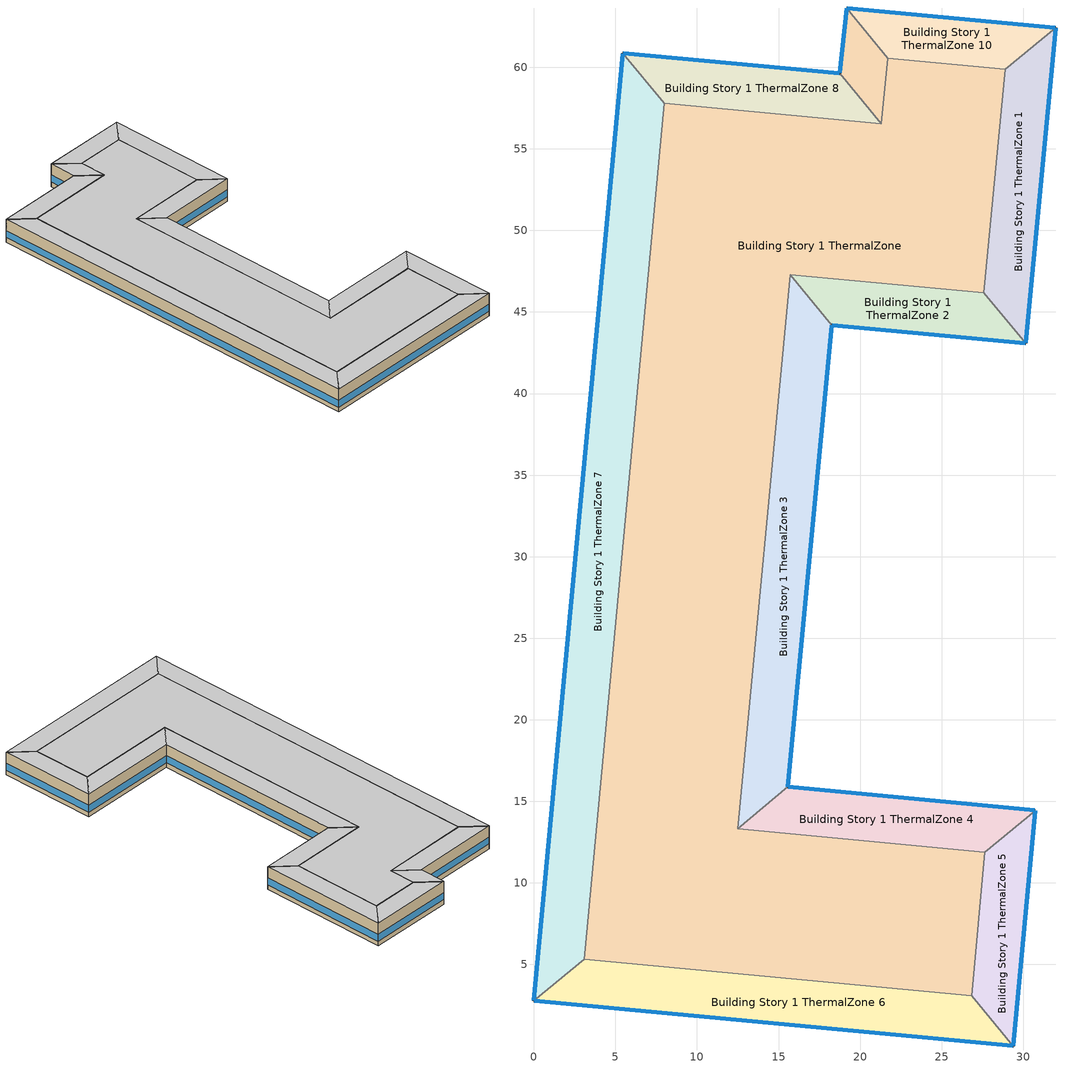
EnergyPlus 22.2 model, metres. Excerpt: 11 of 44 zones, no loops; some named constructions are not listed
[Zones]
Building Story 1 ThermalZone
 floor ground (Typical Insulated Carpeted 8in Slab Floor): 28.9,59.87 27.59,46.17 15.7,47.28 12.49,13.33 27.65,11.89 26.84,3.08 3.08,5.33 8,57.78 21.29,56.55 21.71,60.54 z0
 wall adiabatic (Typical Interior Wall): 21.71,60.54 21.29,56.55 8,57.78 3.08,5.33 26.84,3.08 27.65,11.89 12.49,13.33 15.7,47.28 27.59,46.17 28.9,59.87 21.71,60.54 z0:3.6
 ceiling adiabatic (Typical Interior Ceiling): 21.71,60.54 21.29,56.55 8,57.78 3.08,5.33 26.84,3.08 27.65,11.89 12.49,13.33 15.7,47.28 27.59,46.17 28.9,59.87 z3.6
Building Story 1 ThermalZone 1
 floor ground (Typical Insulated Carpeted 8in Slab Floor): 31.99,62.42 30.14,43.09 27.59,46.17 28.9,59.87 z0
 wall outside (Typical Insulated Steel Framed Exterior Wall R-12.99): 30.14,43.09 31.99,62.42 z0:3.6
 wall adiabatic (Typical Interior Wall): 31.99,62.42 28.9,59.87 27.59,46.17 30.14,43.09 z0:3.6
 window (U 0.55 SHGC 0.25): 30.15,43.12 31.98,62.39 z0.76:1.84
 ceiling adiabatic (Typical Interior Ceiling): 28.9,59.87 27.59,46.17 30.14,43.09 31.99,62.42 z3.6
Building Story 1 ThermalZone 10
 floor ground (Typical Insulated Carpeted 8in Slab Floor): 19.17,63.64 31.99,62.42 28.9,59.87 21.71,60.54 z0
 wall outside (Typical Insulated Steel Framed Exterior Wall R-12.99): 31.99,62.42 19.17,63.64 z0:3.6
 wall adiabatic (Typical Interior Wall): 19.17,63.64 21.71,60.54 28.9,59.87 31.99,62.42 z0:3.6
 window (U 0.55 SHGC 0.25): 31.96,62.42 19.2,63.63 z0.76:1.85
 ceiling adiabatic (Typical Interior Floor): 21.71,60.54 28.9,59.87 31.99,62.42 19.17,63.64 z3.6
Building Story 1 ThermalZone 2
 floor ground (Typical Insulated Carpeted 8in Slab Floor): 30.14,43.09 18.25,44.2 15.7,47.28 27.59,46.17 z0
 wall outside (Typical Insulated Steel Framed Exterior Wall R-12.99): 18.25,44.2 30.14,43.09 z0:3.6
 wall adiabatic (Typical Interior Wall): 30.14,43.09 27.59,46.17 15.7,47.28 18.25,44.2 z0:3.6
 window (U 0.55 SHGC 0.25): 18.28,44.2 30.12,43.09 z0.76:1.85
 ceiling adiabatic (Typical Interior Ceiling): 27.59,46.17 15.7,47.28 18.25,44.2 30.14,43.09 z3.6
Building Story 1 ThermalZone 3
 floor ground (Typical Insulated Carpeted 8in Slab Floor): 18.25,44.2 15.57,15.88 12.49,13.33 15.7,47.28 z0
 wall outside (Typical Insulated Steel Framed Exterior Wall R-12.99): 15.57,15.88 18.25,44.2 z0:3.6
 wall adiabatic (Typical Interior Wall): 18.25,44.2 15.7,47.28 12.49,13.33 15.57,15.88 z0:3.6
 window (U 0.55 SHGC 0.25): 15.58,15.91 18.25,44.18 z0.76:1.84
 ceiling adiabatic (Typical Interior Ceiling): 15.7,47.28 12.49,13.33 15.57,15.88 18.25,44.2 z3.6
Building Story 1 ThermalZone 4
 floor ground (Typical Insulated Carpeted 8in Slab Floor): 15.57,15.88 30.73,14.44 27.65,11.89 12.49,13.33 z0
 wall outside (Typical Insulated Steel Framed Exterior Wall R-12.99): 30.73,14.44 15.57,15.88 z0:3.6
 wall adiabatic (Typical Interior Wall): 15.57,15.88 12.49,13.33 27.65,11.89 30.73,14.44 z0:3.6
 window (U 0.55 SHGC 0.25): 30.71,14.44 15.6,15.88 z0.76:1.85
 ceiling adiabatic (Typical Interior Floor): 12.49,13.33 27.65,11.89 30.73,14.44 15.57,15.88 z3.6
Building Story 1 ThermalZone 5
 floor ground (Typical Insulated Carpeted 8in Slab Floor): 30.73,14.44 29.39,0 26.84,3.08 27.65,11.89 z0
 wall outside (Typical Insulated Steel Framed Exterior Wall R-12.99): 29.39,0 30.73,14.44 z0:3.6
 wall adiabatic (Typical Interior Wall): 30.73,14.44 27.65,11.89 26.84,3.08 29.39,0 z0:3.6
 window (U 0.55 SHGC 0.25): 29.39,0.03 30.73,14.41 z0.76:1.85
 ceiling adiabatic (Typical Interior Floor): 27.65,11.89 26.84,3.08 29.39,0 30.73,14.44 z3.6
Building Story 1 ThermalZone 6
 floor ground (Typical Insulated Carpeted 8in Slab Floor): 29.39,0 0,2.78 3.08,5.33 26.84,3.08 z0
 wall outside (Typical Insulated Steel Framed Exterior Wall R-12.99): 0,2.78 29.39,0 z0:3.6
 wall adiabatic (Typical Interior Wall): 29.39,0 26.84,3.08 3.08,5.33 0,2.78 z0:3.6
 window (U 0.55 SHGC 0.25): 0.03,2.77 29.37,0 z0.76:1.84
 ceiling adiabatic (Typical Interior Floor): 26.84,3.08 3.08,5.33 0,2.78 29.39,0 z3.6
Building Story 1 ThermalZone 7
 floor ground (Typical Insulated Carpeted 8in Slab Floor): 0,2.78 5.44,60.86 8,57.78 3.08,5.33 z0
 wall outside (Typical Insulated Steel Framed Exterior Wall R-12.99): 5.44,60.86 0,2.78 z0:3.6
 wall adiabatic (Typical Interior Wall): 0,2.78 3.08,5.33 8,57.78 5.44,60.86 z0:3.6
 window (U 0.55 SHGC 0.25): 5.44,60.84 0,2.8 z0.76:1.84
 ceiling adiabatic (Typical Interior Floor): 3.08,5.33 8,57.78 5.44,60.86 0,2.78 z3.6
Building Story 1 ThermalZone 8
 floor ground (Typical Insulated Carpeted 8in Slab Floor): 5.44,60.86 18.76,59.64 21.29,56.55 8,57.78 z0
 wall outside (Typical Insulated Steel Framed Exterior Wall R-12.99): 18.76,59.64 5.44,60.86 z0:3.6
 wall adiabatic (Typical Interior Wall): 5.44,60.86 8,57.78 21.29,56.55 18.76,59.64 z0:3.6
 window (U 0.55 SHGC 0.25): 18.73,59.64 5.47,60.86 z0.76:1.85
 ceiling adiabatic (Typical Interior Floor): 8,57.78 21.29,56.55 18.76,59.64 5.44,60.86 z3.6
Building Story 1 ThermalZone 9
 floor ground (Typical Insulated Carpeted 8in Slab Floor): 18.76,59.64 19.17,63.64 21.71,60.54 21.29,56.55 z0
 wall outside (Typical Insulated Steel Framed Exterior Wall R-12.99): 19.17,63.64 18.76,59.64 z0:3.6
 wall adiabatic (Typical Interior Wall): 18.76,59.64 21.29,56.55 21.71,60.54 19.17,63.64 z0:3.6
 window (U 0.55 SHGC 0.25): 19.17,63.61 18.76,59.66 z0.76:1.86
 ceiling adiabatic (Typical Interior Floor): 21.29,56.55 21.71,60.54 19.17,63.64 18.76,59.64 z3.6
[Building]
bld_13: Terrain=City
[Site:Location]
Jack Northrop Fld H_CA_USA: Latitude {deg}=41.3145; Longitude {deg}=-105.585; Time Zone {hr}=-8; Elevation {m}=21
[Site:GroundTemperature:FCfactorMethod]
January Ground Temperature {C}=18.8; February Ground Temperature {C}=14.3; March Ground Temperature {C}=13.6; April Ground Temperature {C}=13.2; May Ground Temperature {C}=13.3; June Ground Temperature {C}=12.6; July Ground Temperature {C}=15.3; August Ground Temperature {C}=15.6; September Ground Temperature {C}=17.7; October Ground Temperature {C}=19.4; November Ground Temperature {C}=19.7; December Ground Temperature {C}=18.5
[Site:WaterMainsTemperature]
Calculation Method=Correlation; Annual Average Outdoor Air Temperature {C}=8.96667; Maximum Difference In Monthly Average Outdoor Air Temperatures {deltaC}=26.2
[SizingPeriod:DesignDay] Day of Month=21; Dry-Bulb Temperature Range Modifier Type=DefaultMultipliers; Humidity Condition Type=Wetbulb; Barometric Pressure {Pa}=98769; Rain Indicator=No; Snow Indicator=No; Daylight Saving Time Indicator=No; Begin Environment Reset Mode=FullResetAtBeginEnvironment
Name | Month | Day Type | Maximum Dry-Bulb Temperature {C} | Daily Dry-Bulb Temperature Range {deltaC} | Wetbulb or DewPoint at Maximum Dry-Bulb {C} | Wind Speed {m/s} | Wind Direction {deg} | Solar Model Indicator | ASHRAE Clear Sky Optical Depth for Beam Irradiance (taub) | ASHRAE Clear Sky Optical Depth for Diffuse Irradiance (taud) | Sky Clearness
Buffalo Niagara Intl Ap Ann Clg .4% Condns DB=>MWB 1 | 7 | SummerDesignDay | 30.3 | 9.3 | 21.8 | 5.7 | 240 | ASHRAETau | 0.462 | 2.001
Buffalo Niagara Intl Ap Ann Clg .4% Condns WB=>MDB 1 | 7 | SummerDesignDay | 27.8 | 9.3 | 23.8 | 5.7 | 240 | ASHRAETau | 0.462 | 2.001
Buffalo Niagara Intl Ap Ann Htg 99.6% Condns DB 1 | 1 | WinterDesignDay | -16.3 | 0 | -16.3 | 5.1 | 270 | ASHRAEClearSky |  |  | 0
[Material] Thermal Absorptance=0.9; Solar Absorptance=0.7
Name | Roughness | Thickness {m} | Conductivity {W/m-K} | Density {kg/m3} | Specific Heat {J/kg-K} | Visible Absorptance
100mm Normalweight concrete floor | MediumRough | 0.1016 | 2.31045 | 2322 | 832.557 | 0.7
25mm Stucco | Smooth | 0.0254 | 0.72 | 1856 | 840 | 0.7
5/8 in. Gypsum Board | MediumSmooth | 0.0159 | 0.16 | 800 | 1090 | 0.7
8 in. Normalweight Concrete Floor | MediumRough | 0.2032 | 2.31 | 2322 | 832 | 0.7
G01 13mm gypsum board | Smooth | 0.0127 | 0.160031 | 800.001 | 1090.73 | 0.5
[Material:NoMass] Roughness=Smooth; Thermal Absorptance=0.9; Solar Absorptance=0.7
Name | Thermal Resistance {m2-K/W} | Visible Absorptance
CP02 CARPET PAD; Typical Carpet Pad | 0.21648 | 0.8
Typical Insulation R-10.81 | 1.90342 | 0.7
[WindowMaterial:Gas]
Gap_1_W_0_0032: Gas Type=Air; Thickness {m}=0.0032
[WindowMaterial:Glazing] Optical Data Type=SpectralAverage; Infrared Transmittance at Normal Incidence=0; Back Side Infrared Hemispherical Emissivity=0.84; Conductivity {W/m-K}=1; Dirt Correction Factor for Solar and Visible Transmittance=1; Solar Diffusing=No
Name | Thickness {m} | Solar Transmittance at Normal Incidence | Front Side Solar Reflectance at Normal Incidence | Back Side Solar Reflectance at Normal Incidence | Visible Transmittance at Normal Incidence | Front Side Visible Reflectance at Normal Incidence | Back Side Visible Reflectance at Normal Incidence | Front Side Infrared Hemispherical Emissivity
Glass_2022F_LayerAvg | 0.0039 | 0.355897 | 0.394095 | 0.265645 | 0.677694 | 0.042734 | 0.05547 | 0.046
Glass_2175_LayerAvg | 0.0086 | 0.167758 | 0.217606 | 0.437978 | 0.416044 | 0.078729 | 0.10654 | 0.84
[Construction]
Typical Insulated Carpeted 8in Slab Floor: 8 in. Normalweight Concrete Floor, Typical Carpet Pad
Typical Insulated Steel Framed Exterior Wall R-12.99: 25mm Stucco, 5/8 in. Gypsum Board, Typical Insulation R-10.81, 5/8 in. Gypsum Board
Typical Interior Ceiling: CP02 CARPET PAD, 100mm Normalweight concrete floor
Typical Interior Floor: 100mm Normalweight concrete floor, CP02 CARPET PAD
Typical Interior Wall: G01 13mm gypsum board, G01 13mm gypsum board
U 0.55 SHGC 0.25: Glass_2175_LayerAvg, Gap_1_W_0_0032, Glass_2022F_LayerAvg
[Zone] Multiplier=1; Part of Total Floor Area=Yes
Building Story 1 ThermalZone; Building Story 1 ThermalZone 1; Building Story 1 ThermalZone 10; Building Story 1 ThermalZone 2; Building Story 1 ThermalZone 3; Building Story 1 ThermalZone 4; Building Story 1 ThermalZone 5; Building Story 1 ThermalZone 6; Building Story 1 ThermalZone 7; Building Story 1 ThermalZone 8; Building Story 1 ThermalZone 9
[Space] Space Type=Story Ground Blended Space Type
Name | Zone
Building Story 1 Space | Building Story 1 ThermalZone
Building Story 1 Space 1 | Building Story 1 ThermalZone 1
Building Story 1 Space 10 | Building Story 1 ThermalZone 10
Building Story 1 Space 2 | Building Story 1 ThermalZone 2
Building Story 1 Space 3 | Building Story 1 ThermalZone 3
Building Story 1 Space 4 | Building Story 1 ThermalZone 4
Building Story 1 Space 5 | Building Story 1 ThermalZone 5
Building Story 1 Space 6 | Building Story 1 ThermalZone 6
Building Story 1 Space 7 | Building Story 1 ThermalZone 7
Building Story 1 Space 8 | Building Story 1 ThermalZone 8
Building Story 1 Space 9 | Building Story 1 ThermalZone 9
[InternalMass] Construction=InteriorFurnishings 1
Name | Zone or ZoneList | Space or SpaceList | Surface Area {m2}
Building Story 1 Space 1 Office OfficeLarge Data Center A  - Story Ground Mass; Building Story 1 Space 1 Office OfficeLarge Data Center C  - Story Ground Mass | Building Story 1 ThermalZone 1 | Building Story 1 Space 1 | 0.219988
Building Story 1 Space 2 Office OfficeLarge Data Center A  - Story Ground Mass; Building Story 1 Space 2 Office OfficeLarge Data Center C  - Story Ground Mass | Building Story 1 ThermalZone 2 | Building Story 1 Space 2 | 0.15846
Building Story 1 Space 5 Office OfficeLarge Data Center A  - Story Ground Mass; Building Story 1 Space 5 Office OfficeLarge Data Center C  - Story Ground Mass | Building Story 1 ThermalZone 5 | Building Story 1 Space 5 | 0.154776
Building Story 1 Space 6 Office OfficeLarge Data Center A  - Story Ground Mass; Building Story 1 Space 6 Office OfficeLarge Data Center C  - Story Ground Mass | Building Story 1 ThermalZone 6 | Building Story 1 Space 6 | 0.353805
Building Story 1 Space 7 Office OfficeLarge Data Center A  - Story Ground Mass; Building Story 1 Space 7 Office OfficeLarge Data Center C  - Story Ground Mass | Building Story 1 ThermalZone 7 | Building Story 1 Space 7 | 0.736469
Building Story 1 Space 9 Office OfficeLarge Data Center A  - Story Ground Mass; Building Story 1 Space 9 Office OfficeLarge Data Center C  - Story Ground Mass | Building Story 1 ThermalZone 9 | Building Story 1 Space 9 | 0.0535236
Building Story 1 Space 10 Office OfficeLarge Data Center A  - Story Ground Mass; Building Story 1 Space 10 Office OfficeLarge Data Center C  - Story Ground Mass | Building Story 1 ThermalZone 10 | Building Story 1 Space 10 | 0.133517
Building Story 1 Space 3 Office OfficeLarge Data Center A  - Story Ground Mass; Building Story 1 Space 3 Office OfficeLarge Data Center C  - Story Ground Mass | Building Story 1 ThermalZone 3 | Building Story 1 Space 3 | 0.414816
Building Story 1 Space 8 Office OfficeLarge Data Center A  - Story Ground Mass; Building Story 1 Space 8 Office OfficeLarge Data Center C  - Story Ground Mass | Building Story 1 ThermalZone 8 | Building Story 1 Space 8 | 0.177699
Building Story 1 Space Office OfficeLarge Data Center A  - Story Ground Mass; Building Story 1 Space Office OfficeLarge Data Center C  - Story Ground Mass | Building Story 1 ThermalZone | Building Story 1 Space | 3.44736
Building Story 1 Space 4 Office OfficeLarge Data Center A  - Story Ground Mass; Building Story 1 Space 4 Office OfficeLarge Data Center C  - Story Ground Mass | Building Story 1 ThermalZone 4 | Building Story 1 Space 4 | 0.202033
Building Story 1 Space 1 Office OfficeLarge Data Center B  - Story Ground Mass | Building Story 1 ThermalZone 1 | Building Story 1 Space 1 | 0.971742
Building Story 1 Space 2 Office OfficeLarge Data Center B  - Story Ground Mass | Building Story 1 ThermalZone 2 | Building Story 1 Space 2 | 0.699959
Building Story 1 Space 5 Office OfficeLarge Data Center B  - Story Ground Mass | Building Story 1 ThermalZone 5 | Building Story 1 Space 5 | 0.683682
Building Story 1 Space 6 Office OfficeLarge Data Center B  - Story Ground Mass | Building Story 1 ThermalZone 6 | Building Story 1 Space 6 | 1.56284
Building Story 1 Space 7 Office OfficeLarge Data Center B  - Story Ground Mass | Building Story 1 ThermalZone 7 | Building Story 1 Space 7 | 3.25317
Building Story 1 Space 9 Office OfficeLarge Data Center B  - Story Ground Mass | Building Story 1 ThermalZone 9 | Building Story 1 Space 9 | 0.236427
Building Story 1 Space 10 Office OfficeLarge Data Center B  - Story Ground Mass | Building Story 1 ThermalZone 10 | Building Story 1 Space 10 | 0.589777
Building Story 1 Space 3 Office OfficeLarge Data Center B  - Story Ground Mass | Building Story 1 ThermalZone 3 | Building Story 1 Space 3 | 1.83235
Building Story 1 Space 8 Office OfficeLarge Data Center B  - Story Ground Mass | Building Story 1 ThermalZone 8 | Building Story 1 Space 8 | 0.784942
Building Story 1 Space Office OfficeLarge Data Center B  - Story Ground Mass | Building Story 1 ThermalZone | Building Story 1 Space | 15.2279
Building Story 1 Space 4 Office OfficeLarge Data Center B  - Story Ground Mass | Building Story 1 ThermalZone 4 | Building Story 1 Space 4 | 0.892432
Building Story 1 Space 1 Office OfficeLarge Main Data Center A  - Story Ground Mass; Building Story 1 Space 1 Office OfficeLarge Main Data Center C  - Story Ground Mass | Building Story 1 ThermalZone 1 | Building Story 1 Space 1 | 0.39551
Building Story 1 Space 2 Office OfficeLarge Main Data Center A  - Story Ground Mass; Building Story 1 Space 2 Office OfficeLarge Main Data Center C  - Story Ground Mass | Building Story 1 ThermalZone 2 | Building Story 1 Space 2 | 0.284892
Building Story 1 Space 5 Office OfficeLarge Main Data Center A  - Story Ground Mass; Building Story 1 Space 5 Office OfficeLarge Main Data Center C  - Story Ground Mass | Building Story 1 ThermalZone 5 | Building Story 1 Space 5 | 0.278267
Building Story 1 Space 6 Office OfficeLarge Main Data Center A  - Story Ground Mass; Building Story 1 Space 6 Office OfficeLarge Main Data Center C  - Story Ground Mass | Building Story 1 ThermalZone 6 | Building Story 1 Space 6 | 0.636096
Building Story 1 Space 7 Office OfficeLarge Main Data Center A  - Story Ground Mass; Building Story 1 Space 7 Office OfficeLarge Main Data Center C  - Story Ground Mass | Building Story 1 ThermalZone 7 | Building Story 1 Space 7 | 1.32408
Building Story 1 Space 9 Office OfficeLarge Main Data Center A  - Story Ground Mass; Building Story 1 Space 9 Office OfficeLarge Main Data Center C  - Story Ground Mass | Building Story 1 ThermalZone 9 | Building Story 1 Space 9 | 0.0962286
Building Story 1 Space 10 Office OfficeLarge Main Data Center A  - Story Ground Mass; Building Story 1 Space 10 Office OfficeLarge Main Data Center C  - Story Ground Mass | Building Story 1 ThermalZone 10 | Building Story 1 Space 10 | 0.240046
Building Story 1 Space 3 Office OfficeLarge Main Data Center A  - Story Ground Mass; Building Story 1 Space 3 Office OfficeLarge Main Data Center C  - Story Ground Mass | Building Story 1 ThermalZone 3 | Building Story 1 Space 3 | 0.745786
Building Story 1 Space 8 Office OfficeLarge Main Data Center A  - Story Ground Mass; Building Story 1 Space 8 Office OfficeLarge Main Data Center C  - Story Ground Mass | Building Story 1 ThermalZone 8 | Building Story 1 Space 8 | 0.31948
Building Story 1 Space Office OfficeLarge Main Data Center A  - Story Ground Mass; Building Story 1 Space Office OfficeLarge Main Data Center C  - Story Ground Mass | Building Story 1 ThermalZone | Building Story 1 Space | 6.19791
Building Story 1 Space 4 Office OfficeLarge Main Data Center A  - Story Ground Mass; Building Story 1 Space 4 Office OfficeLarge Main Data Center C  - Story Ground Mass | Building Story 1 ThermalZone 4 | Building Story 1 Space 4 | 0.36323
Building Story 1 Space 1 Office OfficeLarge Main Data Center B  - Story Ground Mass | Building Story 1 ThermalZone 1 | Building Story 1 Space 1 | 1.74707
Building Story 1 Space 2 Office OfficeLarge Main Data Center B  - Story Ground Mass | Building Story 1 ThermalZone 2 | Building Story 1 Space 2 | 1.25844
Building Story 1 Space 5 Office OfficeLarge Main Data Center B  - Story Ground Mass | Building Story 1 ThermalZone 5 | Building Story 1 Space 5 | 1.22917
Building Story 1 Space 6 Office OfficeLarge Main Data Center B  - Story Ground Mass | Building Story 1 ThermalZone 6 | Building Story 1 Space 6 | 2.80979
Building Story 1 Space 7 Office OfficeLarge Main Data Center B  - Story Ground Mass | Building Story 1 ThermalZone 7 | Building Story 1 Space 7 | 5.84878
Building Story 1 Space 9 Office OfficeLarge Main Data Center B  - Story Ground Mass | Building Story 1 ThermalZone 9 | Building Story 1 Space 9 | 0.425066
Building Story 1 Space 10 Office OfficeLarge Main Data Center B  - Story Ground Mass | Building Story 1 ThermalZone 10 | Building Story 1 Space 10 | 1.06034
Building Story 1 Space 3 Office OfficeLarge Main Data Center B  - Story Ground Mass | Building Story 1 ThermalZone 3 | Building Story 1 Space 3 | 3.29433
Building Story 1 Space 8 Office OfficeLarge Main Data Center B  - Story Ground Mass | Building Story 1 ThermalZone 8 | Building Story 1 Space 8 | 1.41123
Building Story 1 Space Office OfficeLarge Main Data Center B  - Story Ground Mass | Building Story 1 ThermalZone | Building Story 1 Space | 27.3777
Building Story 1 Space 4 Office OfficeLarge Main Data Center B  - Story Ground Mass | Building Story 1 ThermalZone 4 | Building Story 1 Space 4 | 1.60448
Building Story 1 Space 1 SecondarySchool Auditorium A  - Story Ground Mass; Building Story 1 Space 1 SecondarySchool Auditorium C  - Story Ground Mass | Building Story 1 ThermalZone 1 | Building Story 1 Space 1 | 1.76927
Building Story 1 Space 2 SecondarySchool Auditorium A  - Story Ground Mass; Building Story 1 Space 2 SecondarySchool Auditorium C  - Story Ground Mass | Building Story 1 ThermalZone 2 | Building Story 1 Space 2 | 1.27443
Building Story 1 Space 5 SecondarySchool Auditorium A  - Story Ground Mass; Building Story 1 Space 5 SecondarySchool Auditorium C  - Story Ground Mass | Building Story 1 ThermalZone 5 | Building Story 1 Space 5 | 1.24479
Building Story 1 Space 6 SecondarySchool Auditorium A  - Story Ground Mass; Building Story 1 Space 6 SecondarySchool Auditorium C  - Story Ground Mass | Building Story 1 ThermalZone 6 | Building Story 1 Space 6 | 2.84549
Building Story 1 Space 7 SecondarySchool Auditorium A  - Story Ground Mass; Building Story 1 Space 7 SecondarySchool Auditorium C  - Story Ground Mass | Building Story 1 ThermalZone 7 | Building Story 1 Space 7 | 5.92309
Building Story 1 Space 9 SecondarySchool Auditorium A  - Story Ground Mass; Building Story 1 Space 9 SecondarySchool Auditorium C  - Story Ground Mass | Building Story 1 ThermalZone 9 | Building Story 1 Space 9 | 0.430467
Building Story 1 Space 10 SecondarySchool Auditorium A  - Story Ground Mass; Building Story 1 Space 10 SecondarySchool Auditorium C  - Story Ground Mass | Building Story 1 ThermalZone 10 | Building Story 1 Space 10 | 1.07382
Building Story 1 Space 3 SecondarySchool Auditorium A  - Story Ground Mass; Building Story 1 Space 3 SecondarySchool Auditorium C  - Story Ground Mass | Building Story 1 ThermalZone 3 | Building Story 1 Space 3 | 3.33618
Building Story 1 Space 8 SecondarySchool Auditorium A  - Story Ground Mass; Building Story 1 Space 8 SecondarySchool Auditorium C  - Story Ground Mass | Building Story 1 ThermalZone 8 | Building Story 1 Space 8 | 1.42916
Building Story 1 Space SecondarySchool Auditorium A  - Story Ground Mass; Building Story 1 Space SecondarySchool Auditorium C  - Story Ground Mass | Building Story 1 ThermalZone | Building Story 1 Space | 27.7256
Building Story 1 Space 4 SecondarySchool Auditorium A  - Story Ground Mass; Building Story 1 Space 4 SecondarySchool Auditorium C  - Story Ground Mass | Building Story 1 ThermalZone 4 | Building Story 1 Space 4 | 1.62486
Building Story 1 Space 1 SecondarySchool Auditorium B  - Story Ground Mass | Building Story 1 ThermalZone 1 | Building Story 1 Space 1 | 7.81529
Building Story 1 Space 2 SecondarySchool Auditorium B  - Story Ground Mass | Building Story 1 ThermalZone 2 | Building Story 1 Space 2 | 5.62946
Building Story 1 Space 5 SecondarySchool Auditorium B  - Story Ground Mass | Building Story 1 ThermalZone 5 | Building Story 1 Space 5 | 5.49855
Building Story 1 Space 6 SecondarySchool Auditorium B  - Story Ground Mass | Building Story 1 ThermalZone 6 | Building Story 1 Space 6 | 12.5693
Building Story 1 Space 7 SecondarySchool Auditorium B  - Story Ground Mass | Building Story 1 ThermalZone 7 | Building Story 1 Space 7 | 26.1638
Building Story 1 Space 9 SecondarySchool Auditorium B  - Story Ground Mass | Building Story 1 ThermalZone 9 | Building Story 1 Space 9 | 1.90148
Building Story 1 Space 10 SecondarySchool Auditorium B  - Story Ground Mass | Building Story 1 ThermalZone 10 | Building Story 1 Space 10 | 4.74331
Building Story 1 Space 3 SecondarySchool Auditorium B  - Story Ground Mass | Building Story 1 ThermalZone 3 | Building Story 1 Space 3 | 14.7367
Building Story 1 Space 8 SecondarySchool Auditorium B  - Story Ground Mass | Building Story 1 ThermalZone 8 | Building Story 1 Space 8 | 6.31294
Building Story 1 Space SecondarySchool Auditorium B  - Story Ground Mass | Building Story 1 ThermalZone | Building Story 1 Space | 122.471
Building Story 1 Space 4 SecondarySchool Auditorium B  - Story Ground Mass | Building Story 1 ThermalZone 4 | Building Story 1 Space 4 | 7.17743
Building Story 1 Space 1 SecondarySchool Cafeteria A  - Story Ground Mass; Building Story 1 Space 1 SecondarySchool Cafeteria C  - Story Ground Mass | Building Story 1 ThermalZone 1 | Building Story 1 Space 1 | 1.11983
Building Story 1 Space 2 SecondarySchool Cafeteria A  - Story Ground Mass; Building Story 1 Space 2 SecondarySchool Cafeteria C  - Story Ground Mass | Building Story 1 ThermalZone 2 | Building Story 1 Space 2 | 0.806631
Building Story 1 Space 5 SecondarySchool Cafeteria A  - Story Ground Mass; Building Story 1 Space 5 SecondarySchool Cafeteria C  - Story Ground Mass | Building Story 1 ThermalZone 5 | Building Story 1 Space 5 | 0.787873
Building Story 1 Space 6 SecondarySchool Cafeteria A  - Story Ground Mass; Building Story 1 Space 6 SecondarySchool Cafeteria C  - Story Ground Mass | Building Story 1 ThermalZone 6 | Building Story 1 Space 6 | 1.80102
Building Story 1 Space 7 SecondarySchool Cafeteria A  - Story Ground Mass; Building Story 1 Space 7 SecondarySchool Cafeteria C  - Story Ground Mass | Building Story 1 ThermalZone 7 | Building Story 1 Space 7 | 3.74894
Building Story 1 Space 9 SecondarySchool Cafeteria A  - Story Ground Mass; Building Story 1 Space 9 SecondarySchool Cafeteria C  - Story Ground Mass | Building Story 1 ThermalZone 9 | Building Story 1 Space 9 | 0.272458
Building Story 1 Space 10 SecondarySchool Cafeteria A  - Story Ground Mass; Building Story 1 Space 10 SecondarySchool Cafeteria C  - Story Ground Mass | Building Story 1 ThermalZone 10 | Building Story 1 Space 10 | 0.679657
Building Story 1 Space 3 SecondarySchool Cafeteria A  - Story Ground Mass; Building Story 1 Space 3 SecondarySchool Cafeteria C  - Story Ground Mass | Building Story 1 ThermalZone 3 | Building Story 1 Space 3 | 2.11159
Building Story 1 Space 8 SecondarySchool Cafeteria A  - Story Ground Mass; Building Story 1 Space 8 SecondarySchool Cafeteria C  - Story Ground Mass | Building Story 1 ThermalZone 8 | Building Story 1 Space 8 | 0.904565
Building Story 1 Space SecondarySchool Cafeteria A  - Story Ground Mass; Building Story 1 Space SecondarySchool Cafeteria C  - Story Ground Mass | Building Story 1 ThermalZone | Building Story 1 Space | 17.5485
Building Story 1 Space 4 SecondarySchool Cafeteria A  - Story Ground Mass; Building Story 1 Space 4 SecondarySchool Cafeteria C  - Story Ground Mass | Building Story 1 ThermalZone 4 | Building Story 1 Space 4 | 1.02844
Building Story 1 Space 1 SecondarySchool Cafeteria B  - Story Ground Mass | Building Story 1 ThermalZone 1 | Building Story 1 Space 1 | 4.94658
Building Story 1 Space 2 SecondarySchool Cafeteria B  - Story Ground Mass | Building Story 1 ThermalZone 2 | Building Story 1 Space 2 | 3.56309
Building Story 1 Space 5 SecondarySchool Cafeteria B  - Story Ground Mass | Building Story 1 ThermalZone 5 | Building Story 1 Space 5 | 3.48023
Building Story 1 Space 6 SecondarySchool Cafeteria B  - Story Ground Mass | Building Story 1 ThermalZone 6 | Building Story 1 Space 6 | 7.95554
Building Story 1 Space 7 SecondarySchool Cafeteria B  - Story Ground Mass | Building Story 1 ThermalZone 7 | Building Story 1 Space 7 | 16.56
Building Story 1 Space 9 SecondarySchool Cafeteria B  - Story Ground Mass | Building Story 1 ThermalZone 9 | Building Story 1 Space 9 | 1.20352
Building Story 1 Space 10 SecondarySchool Cafeteria B  - Story Ground Mass | Building Story 1 ThermalZone 10 | Building Story 1 Space 10 | 3.00222
Building Story 1 Space 3 SecondarySchool Cafeteria B  - Story Ground Mass | Building Story 1 ThermalZone 3 | Building Story 1 Space 3 | 9.32743
Building Story 1 Space 8 SecondarySchool Cafeteria B  - Story Ground Mass | Building Story 1 ThermalZone 8 | Building Story 1 Space 8 | 3.99569
Building Story 1 Space SecondarySchool Cafeteria B  - Story Ground Mass | Building Story 1 ThermalZone | Building Story 1 Space | 77.5163
Building Story 1 Space 4 SecondarySchool Cafeteria B  - Story Ground Mass | Building Story 1 ThermalZone 4 | Building Story 1 Space 4 | 4.54286
Building Story 1 Space 1 SecondarySchool ComputerRoom A  - Story Ground Mass; Building Story 1 Space 1 SecondarySchool ComputerRoom C  - Story Ground Mass | Building Story 1 ThermalZone 1 | Building Story 1 Space 1 | 1.70959
Building Story 1 Space 2 SecondarySchool ComputerRoom A  - Story Ground Mass; Building Story 1 Space 2 SecondarySchool ComputerRoom C  - Story Ground Mass | Building Story 1 ThermalZone 2 | Building Story 1 Space 2 | 1.23144
Building Story 1 Space 5 SecondarySchool ComputerRoom A  - Story Ground Mass; Building Story 1 Space 5 SecondarySchool ComputerRoom C  - Story Ground Mass | Building Story 1 ThermalZone 5 | Building Story 1 Space 5 | 1.2028
Building Story 1 Space 6 SecondarySchool ComputerRoom A  - Story Ground Mass; Building Story 1 Space 6 SecondarySchool ComputerRoom C  - Story Ground Mass | Building Story 1 ThermalZone 6 | Building Story 1 Space 6 | 2.74951
Building Story 1 Space 7 SecondarySchool ComputerRoom A  - Story Ground Mass; Building Story 1 Space 7 SecondarySchool ComputerRoom C  - Story Ground Mass | Building Story 1 ThermalZone 7 | Building Story 1 Space 7 | 5.7233
Building Story 1 Space 9 SecondarySchool ComputerRoom A  - Story Ground Mass; Building Story 1 Space 9 SecondarySchool ComputerRoom C  - Story Ground Mass | Building Story 1 ThermalZone 9 | Building Story 1 Space 9 | 0.415947
Building Story 1 Space 10 SecondarySchool ComputerRoom A  - Story Ground Mass; Building Story 1 Space 10 SecondarySchool ComputerRoom C  - Story Ground Mass | Building Story 1 ThermalZone 10 | Building Story 1 Space 10 | 1.0376
Building Story 1 Space 3 SecondarySchool ComputerRoom A  - Story Ground Mass; Building Story 1 Space 3 SecondarySchool ComputerRoom C  - Story Ground Mass | Building Story 1 ThermalZone 3 | Building Story 1 Space 3 | 3.22365
Building Story 1 Space 8 SecondarySchool ComputerRoom A  - Story Ground Mass; Building Story 1 Space 8 SecondarySchool ComputerRoom C  - Story Ground Mass | Building Story 1 ThermalZone 8 | Building Story 1 Space 8 | 1.38095
Building Story 1 Space SecondarySchool ComputerRoom A  - Story Ground Mass; Building Story 1 Space SecondarySchool ComputerRoom C  - Story Ground Mass | Building Story 1 ThermalZone | Building Story 1 Space | 26.7904
Building Story 1 Space 4 SecondarySchool ComputerRoom A  - Story Ground Mass; Building Story 1 Space 4 SecondarySchool ComputerRoom C  - Story Ground Mass | Building Story 1 ThermalZone 4 | Building Story 1 Space 4 | 1.57006
Building Story 1 Space 1 SecondarySchool ComputerRoom B  - Story Ground Mass | Building Story 1 ThermalZone 1 | Building Story 1 Space 1 | 7.55168
Building Story 1 Space 2 SecondarySchool ComputerRoom B  - Story Ground Mass | Building Story 1 ThermalZone 2 | Building Story 1 Space 2 | 5.43958
Building Story 1 Space 5 SecondarySchool ComputerRoom B  - Story Ground Mass | Building Story 1 ThermalZone 5 | Building Story 1 Space 5 | 5.31309
Building Story 1 Space 6 SecondarySchool ComputerRoom B  - Story Ground Mass | Building Story 1 ThermalZone 6 | Building Story 1 Space 6 | 12.1453
Building Story 1 Space 7 SecondarySchool ComputerRoom B  - Story Ground Mass | Building Story 1 ThermalZone 7 | Building Story 1 Space 7 | 25.2813
Building Story 1 Space 9 SecondarySchool ComputerRoom B  - Story Ground Mass | Building Story 1 ThermalZone 9 | Building Story 1 Space 9 | 1.83734
Building Story 1 Space 10 SecondarySchool ComputerRoom B  - Story Ground Mass | Building Story 1 ThermalZone 10 | Building Story 1 Space 10 | 4.58332
Building Story 1 Space 3 SecondarySchool ComputerRoom B  - Story Ground Mass | Building Story 1 ThermalZone 3 | Building Story 1 Space 3 | 14.2397
Building Story 1 Space 8 SecondarySchool ComputerRoom B  - Story Ground Mass | Building Story 1 ThermalZone 8 | Building Story 1 Space 8 | 6.1
Building Story 1 Space SecondarySchool ComputerRoom B  - Story Ground Mass | Building Story 1 ThermalZone | Building Story 1 Space | 118.34
Building Story 1 Space 4 SecondarySchool ComputerRoom B  - Story Ground Mass | Building Story 1 ThermalZone 4 | Building Story 1 Space 4 | 6.93534
Building Story 1 Space 1 SecondarySchool Gym A  - Story Ground Mass; Building Story 1 Space 1 SecondarySchool Gym C  - Story Ground Mass | Building Story 1 ThermalZone 1 | Building Story 1 Space 1 | 1.36722
Building Story 1 Space 2 SecondarySchool Gym A  - Story Ground Mass; Building Story 1 Space 2 SecondarySchool Gym C  - Story Ground Mass | Building Story 1 ThermalZone 2 | Building Story 1 Space 2 | 0.984829
Building Story 1 Space 5 SecondarySchool Gym A  - Story Ground Mass; Building Story 1 Space 5 SecondarySchool Gym C  - Story Ground Mass | Building Story 1 ThermalZone 5 | Building Story 1 Space 5 | 0.961927
Building Story 1 Space 6 SecondarySchool Gym A  - Story Ground Mass; Building Story 1 Space 6 SecondarySchool Gym C  - Story Ground Mass | Building Story 1 ThermalZone 6 | Building Story 1 Space 6 | 2.19889
Building Story 1 Space 7 SecondarySchool Gym A  - Story Ground Mass; Building Story 1 Space 7 SecondarySchool Gym C  - Story Ground Mass | Building Story 1 ThermalZone 7 | Building Story 1 Space 7 | 4.57714
Building Story 1 Space 9 SecondarySchool Gym A  - Story Ground Mass; Building Story 1 Space 9 SecondarySchool Gym C  - Story Ground Mass | Building Story 1 ThermalZone 9 | Building Story 1 Space 9 | 0.332648
Building Story 1 Space 10 SecondarySchool Gym A  - Story Ground Mass; Building Story 1 Space 10 SecondarySchool Gym C  - Story Ground Mass | Building Story 1 ThermalZone 10 | Building Story 1 Space 10 | 0.829805
Building Story 1 Space 3 SecondarySchool Gym A  - Story Ground Mass; Building Story 1 Space 3 SecondarySchool Gym C  - Story Ground Mass | Building Story 1 ThermalZone 3 | Building Story 1 Space 3 | 2.57808
Building Story 1 Space 8 SecondarySchool Gym A  - Story Ground Mass; Building Story 1 Space 8 SecondarySchool Gym C  - Story Ground Mass | Building Story 1 ThermalZone 8 | Building Story 1 Space 8 | 1.1044
Building Story 1 Space SecondarySchool Gym A  - Story Ground Mass; Building Story 1 Space SecondarySchool Gym C  - Story Ground Mass | Building Story 1 ThermalZone | Building Story 1 Space | 21.4253
Building Story 1 Space 4 SecondarySchool Gym A  - Story Ground Mass; Building Story 1 Space 4 SecondarySchool Gym C  - Story Ground Mass | Building Story 1 ThermalZone 4 | Building Story 1 Space 4 | 1.25563
Building Story 1 Space 1 SecondarySchool Gym A end_a - Story Ground Mass; Building Story 1 Space 1 SecondarySchool Gym C end_a - Story Ground Mass | Building Story 1 ThermalZone 1 | Building Story 1 Space 1 | 1.51954
Building Story 1 Space 2 SecondarySchool Gym A end_a - Story Ground Mass; Building Story 1 Space 2 SecondarySchool Gym C end_a - Story Ground Mass | Building Story 1 ThermalZone 2 | Building Story 1 Space 2 | 1.09454
Building Story 1 Space 5 SecondarySchool Gym A end_a - Story Ground Mass; Building Story 1 Space 5 SecondarySchool Gym C end_a - Story Ground Mass | Building Story 1 ThermalZone 5 | Building Story 1 Space 5 | 1.06909
Building Story 1 Space 6 SecondarySchool Gym A end_a - Story Ground Mass; Building Story 1 Space 6 SecondarySchool Gym C end_a - Story Ground Mass | Building Story 1 ThermalZone 6 | Building Story 1 Space 6 | 2.44385
Building Story 1 Space 7 SecondarySchool Gym A end_a - Story Ground Mass; Building Story 1 Space 7 SecondarySchool Gym C end_a - Story Ground Mass | Building Story 1 ThermalZone 7 | Building Story 1 Space 7 | 5.08705
Building Story 1 Space 9 SecondarySchool Gym A end_a - Story Ground Mass; Building Story 1 Space 9 SecondarySchool Gym C end_a - Story Ground Mass | Building Story 1 ThermalZone 9 | Building Story 1 Space 9 | 0.369707
Building Story 1 Space 10 SecondarySchool Gym A end_a - Story Ground Mass; Building Story 1 Space 10 SecondarySchool Gym C end_a - Story Ground Mass | Building Story 1 ThermalZone 10 | Building Story 1 Space 10 | 0.922248
Building Story 1 Space 3 SecondarySchool Gym A end_a - Story Ground Mass; Building Story 1 Space 3 SecondarySchool Gym C end_a - Story Ground Mass | Building Story 1 ThermalZone 3 | Building Story 1 Space 3 | 2.86528
Building Story 1 Space 8 SecondarySchool Gym A end_a - Story Ground Mass; Building Story 1 Space 8 SecondarySchool Gym C end_a - Story Ground Mass | Building Story 1 ThermalZone 8 | Building Story 1 Space 8 | 1.22743
Building Story 1 Space SecondarySchool Gym A end_a - Story Ground Mass; Building Story 1 Space SecondarySchool Gym C end_a - Story Ground Mass | Building Story 1 ThermalZone | Building Story 1 Space | 23.8121
Building Story 1 Space 4 SecondarySchool Gym A end_a - Story Ground Mass; Building Story 1 Space 4 SecondarySchool Gym C end_a - Story Ground Mass | Building Story 1 ThermalZone 4 | Building Story 1 Space 4 | 1.39552
Building Story 1 Space 1 SecondarySchool Gym B  - Story Ground Mass | Building Story 1 ThermalZone 1 | Building Story 1 Space 1 | 6.03936
Building Story 1 Space 2 SecondarySchool Gym B  - Story Ground Mass | Building Story 1 ThermalZone 2 | Building Story 1 Space 2 | 4.35023
Building Story 1 Space 5 SecondarySchool Gym B  - Story Ground Mass | Building Story 1 ThermalZone 5 | Building Story 1 Space 5 | 4.24907
Building Story 1 Space 6 SecondarySchool Gym B  - Story Ground Mass | Building Story 1 ThermalZone 6 | Building Story 1 Space 6 | 9.71305
Building Story 1 Space 7 SecondarySchool Gym B  - Story Ground Mass | Building Story 1 ThermalZone 7 | Building Story 1 Space 7 | 20.2184
Building Story 1 Space 9 SecondarySchool Gym B  - Story Ground Mass | Building Story 1 ThermalZone 9 | Building Story 1 Space 9 | 1.46939
Building Story 1 Space 10 SecondarySchool Gym B  - Story Ground Mass | Building Story 1 ThermalZone 10 | Building Story 1 Space 10 | 3.66546
Building Story 1 Space 3 SecondarySchool Gym B  - Story Ground Mass | Building Story 1 ThermalZone 3 | Building Story 1 Space 3 | 11.388
Building Story 1 Space 8 SecondarySchool Gym B  - Story Ground Mass | Building Story 1 ThermalZone 8 | Building Story 1 Space 8 | 4.8784
Building Story 1 Space SecondarySchool Gym B  - Story Ground Mass | Building Story 1 ThermalZone | Building Story 1 Space | 94.6409
Building Story 1 Space 4 SecondarySchool Gym B  - Story Ground Mass | Building Story 1 ThermalZone 4 | Building Story 1 Space 4 | 5.54645
Building Story 1 Space 1 SecondarySchool Gym B end_a - Story Ground Mass | Building Story 1 ThermalZone 1 | Building Story 1 Space 1 | 6.71217
Building Story 1 Space 2 SecondarySchool Gym B end_a - Story Ground Mass | Building Story 1 ThermalZone 2 | Building Story 1 Space 2 | 4.83487
Building Story 1 Space 5 SecondarySchool Gym B end_a - Story Ground Mass | Building Story 1 ThermalZone 5 | Building Story 1 Space 5 | 4.72244
Building Story 1 Space 6 SecondarySchool Gym B end_a - Story Ground Mass | Building Story 1 ThermalZone 6 | Building Story 1 Space 6 | 10.7951
Building Story 1 Space 7 SecondarySchool Gym B end_a - Story Ground Mass | Building Story 1 ThermalZone 7 | Building Story 1 Space 7 | 22.4708
Building Story 1 Space 9 SecondarySchool Gym B end_a - Story Ground Mass | Building Story 1 ThermalZone 9 | Building Story 1 Space 9 | 1.63309
Building Story 1 Space 10 SecondarySchool Gym B end_a - Story Ground Mass | Building Story 1 ThermalZone 10 | Building Story 1 Space 10 | 4.0738
Building Story 1 Space 3 SecondarySchool Gym B end_a - Story Ground Mass | Building Story 1 ThermalZone 3 | Building Story 1 Space 3 | 12.6567
Building Story 1 Space 8 SecondarySchool Gym B end_a - Story Ground Mass | Building Story 1 ThermalZone 8 | Building Story 1 Space 8 | 5.42187
Building Story 1 Space SecondarySchool Gym B end_a - Story Ground Mass | Building Story 1 ThermalZone | Building Story 1 Space | 105.184
Building Story 1 Space 4 SecondarySchool Gym B end_a - Story Ground Mass | Building Story 1 ThermalZone 4 | Building Story 1 Space 4 | 6.16435
Building Story 1 Space 1 SecondarySchool Kitchen A  - Story Ground Mass; Building Story 1 Space 1 SecondarySchool Kitchen C  - Story Ground Mass | Building Story 1 ThermalZone 1 | Building Story 1 Space 1 | 0.386149
Building Story 1 Space 2 SecondarySchool Kitchen A  - Story Ground Mass; Building Story 1 Space 2 SecondarySchool Kitchen C  - Story Ground Mass | Building Story 1 ThermalZone 2 | Building Story 1 Space 2 | 0.278149
Building Story 1 Space 5 SecondarySchool Kitchen A  - Story Ground Mass; Building Story 1 Space 5 SecondarySchool Kitchen C  - Story Ground Mass | Building Story 1 ThermalZone 5 | Building Story 1 Space 5 | 0.27168
Building Story 1 Space 6 SecondarySchool Kitchen A  - Story Ground Mass; Building Story 1 Space 6 SecondarySchool Kitchen C  - Story Ground Mass | Building Story 1 ThermalZone 6 | Building Story 1 Space 6 | 0.62104
Building Story 1 Space 7 SecondarySchool Kitchen A  - Story Ground Mass; Building Story 1 Space 7 SecondarySchool Kitchen C  - Story Ground Mass | Building Story 1 ThermalZone 7 | Building Story 1 Space 7 | 1.29274
Building Story 1 Space 9 SecondarySchool Kitchen A  - Story Ground Mass; Building Story 1 Space 9 SecondarySchool Kitchen C  - Story Ground Mass | Building Story 1 ThermalZone 9 | Building Story 1 Space 9 | 0.093951
Building Story 1 Space 10 SecondarySchool Kitchen A  - Story Ground Mass; Building Story 1 Space 10 SecondarySchool Kitchen C  - Story Ground Mass | Building Story 1 ThermalZone 10 | Building Story 1 Space 10 | 0.234365
Building Story 1 Space 3 SecondarySchool Kitchen A  - Story Ground Mass; Building Story 1 Space 3 SecondarySchool Kitchen C  - Story Ground Mass | Building Story 1 ThermalZone 3 | Building Story 1 Space 3 | 0.728135
Building Story 1 Space 8 SecondarySchool Kitchen A  - Story Ground Mass; Building Story 1 Space 8 SecondarySchool Kitchen C  - Story Ground Mass | Building Story 1 ThermalZone 8 | Building Story 1 Space 8 | 0.311919
Building Story 1 Space SecondarySchool Kitchen A  - Story Ground Mass; Building Story 1 Space SecondarySchool Kitchen C  - Story Ground Mass | Building Story 1 ThermalZone | Building Story 1 Space | 6.05122
Building Story 1 Space 4 SecondarySchool Kitchen A  - Story Ground Mass; Building Story 1 Space 4 SecondarySchool Kitchen C  - Story Ground Mass | Building Story 1 ThermalZone 4 | Building Story 1 Space 4 | 0.354633
Building Story 1 Space 1 SecondarySchool Kitchen B  - Story Ground Mass | Building Story 1 ThermalZone 1 | Building Story 1 Space 1 | 1.70572
Building Story 1 Space 2 SecondarySchool Kitchen B  - Story Ground Mass | Building Story 1 ThermalZone 2 | Building Story 1 Space 2 | 1.22865
Building Story 1 Space 5 SecondarySchool Kitchen B  - Story Ground Mass | Building Story 1 ThermalZone 5 | Building Story 1 Space 5 | 1.20008
Building Story 1 Space 6 SecondarySchool Kitchen B  - Story Ground Mass | Building Story 1 ThermalZone 6 | Building Story 1 Space 6 | 2.74329
Building Story 1 Space 7 SecondarySchool Kitchen B  - Story Ground Mass | Building Story 1 ThermalZone 7 | Building Story 1 Space 7 | 5.71035
Building Story 1 Space 9 SecondarySchool Kitchen B  - Story Ground Mass | Building Story 1 ThermalZone 9 | Building Story 1 Space 9 | 0.415005
Building Story 1 Space 10 SecondarySchool Kitchen B  - Story Ground Mass | Building Story 1 ThermalZone 10 | Building Story 1 Space 10 | 1.03525
Building Story 1 Space 3 SecondarySchool Kitchen B  - Story Ground Mass | Building Story 1 ThermalZone 3 | Building Story 1 Space 3 | 3.21635
Building Story 1 Space 8 SecondarySchool Kitchen B  - Story Ground Mass | Building Story 1 ThermalZone 8 | Building Story 1 Space 8 | 1.37782
Building Story 1 Space SecondarySchool Kitchen B  - Story Ground Mass | Building Story 1 ThermalZone | Building Story 1 Space | 26.7297
Building Story 1 Space 4 SecondarySchool Kitchen B  - Story Ground Mass | Building Story 1 ThermalZone 4 | Building Story 1 Space 4 | 1.5665
Building Story 1 Space 1 SecondarySchool Library A  - Story Ground Mass; Building Story 1 Space 1 SecondarySchool Library C  - Story Ground Mass | Building Story 1 ThermalZone 1 | Building Story 1 Space 1 | 1.50598
Building Story 1 Space 2 SecondarySchool Library A  - Story Ground Mass; Building Story 1 Space 2 SecondarySchool Library C  - Story Ground Mass | Building Story 1 ThermalZone 2 | Building Story 1 Space 2 | 1.08478
Building Story 1 Space 5 SecondarySchool Library A  - Story Ground Mass; Building Story 1 Space 5 SecondarySchool Library C  - Story Ground Mass | Building Story 1 ThermalZone 5 | Building Story 1 Space 5 | 1.05955
Building Story 1 Space 6 SecondarySchool Library A  - Story Ground Mass; Building Story 1 Space 6 SecondarySchool Library C  - Story Ground Mass | Building Story 1 ThermalZone 6 | Building Story 1 Space 6 | 2.42206
Building Story 1 Space 7 SecondarySchool Library A  - Story Ground Mass; Building Story 1 Space 7 SecondarySchool Library C  - Story Ground Mass | Building Story 1 ThermalZone 7 | Building Story 1 Space 7 | 5.04168
Building Story 1 Space 9 SecondarySchool Library A  - Story Ground Mass; Building Story 1 Space 9 SecondarySchool Library C  - Story Ground Mass | Building Story 1 ThermalZone 9 | Building Story 1 Space 9 | 0.366409
Building Story 1 Space 10 SecondarySchool Library A  - Story Ground Mass; Building Story 1 Space 10 SecondarySchool Library C  - Story Ground Mass | Building Story 1 ThermalZone 10 | Building Story 1 Space 10 | 0.914022
Building Story 1 Space 3 SecondarySchool Library A  - Story Ground Mass; Building Story 1 Space 3 SecondarySchool Library C  - Story Ground Mass | Building Story 1 ThermalZone 3 | Building Story 1 Space 3 | 2.83973
Building Story 1 Space 8 SecondarySchool Library A  - Story Ground Mass; Building Story 1 Space 8 SecondarySchool Library C  - Story Ground Mass | Building Story 1 ThermalZone 8 | Building Story 1 Space 8 | 1.21648
Building Story 1 Space SecondarySchool Library A  - Story Ground Mass; Building Story 1 Space SecondarySchool Library C  - Story Ground Mass | Building Story 1 ThermalZone | Building Story 1 Space | 23.5997
Building Story 1 Space 4 SecondarySchool Library A  - Story Ground Mass; Building Story 1 Space 4 SecondarySchool Library C  - Story Ground Mass | Building Story 1 ThermalZone 4 | Building Story 1 Space 4 | 1.38307
Building Story 1 Space 1 SecondarySchool Library B  - Story Ground Mass | Building Story 1 ThermalZone 1 | Building Story 1 Space 1 | 6.6523
Building Story 1 Space 2 SecondarySchool Library B  - Story Ground Mass | Building Story 1 ThermalZone 2 | Building Story 1 Space 2 | 4.79174
Building Story 1 Space 5 SecondarySchool Library B  - Story Ground Mass | Building Story 1 ThermalZone 5 | Building Story 1 Space 5 | 4.68032
Building Story 1 Space 6 SecondarySchool Library B  - Story Ground Mass | Building Story 1 ThermalZone 6 | Building Story 1 Space 6 | 10.6988
Building Story 1 Space 7 SecondarySchool Library B  - Story Ground Mass | Building Story 1 ThermalZone 7 | Building Story 1 Space 7 | 22.2703
Building Story 1 Space 9 SecondarySchool Library B  - Story Ground Mass | Building Story 1 ThermalZone 9 | Building Story 1 Space 9 | 1.61852
Building Story 1 Space 10 SecondarySchool Library B  - Story Ground Mass | Building Story 1 ThermalZone 10 | Building Story 1 Space 10 | 4.03746
Building Story 1 Space 3 SecondarySchool Library B  - Story Ground Mass | Building Story 1 ThermalZone 3 | Building Story 1 Space 3 | 12.5438
Building Story 1 Space 8 SecondarySchool Library B  - Story Ground Mass | Building Story 1 ThermalZone 8 | Building Story 1 Space 8 | 5.37351
Building Story 1 Space SecondarySchool Library B  - Story Ground Mass | Building Story 1 ThermalZone | Building Story 1 Space | 104.246
Building Story 1 Space 4 SecondarySchool Library B  - Story Ground Mass | Building Story 1 ThermalZone 4 | Building Story 1 Space 4 | 6.10936
Building Story 1 Space 1 SecondarySchool Lobby A  - Story Ground Mass; Building Story 1 Space 1 SecondarySchool Lobby C  - Story Ground Mass | Building Story 1 ThermalZone 1 | Building Story 1 Space 1 | 0.751236
Building Story 1 Space 2 SecondarySchool Lobby A  - Story Ground Mass; Building Story 1 Space 2 SecondarySchool Lobby C  - Story Ground Mass | Building Story 1 ThermalZone 2 | Building Story 1 Space 2 | 0.541125
Building Story 1 Space 5 SecondarySchool Lobby A  - Story Ground Mass; Building Story 1 Space 5 SecondarySchool Lobby C  - Story Ground Mass | Building Story 1 ThermalZone 5 | Building Story 1 Space 5 | 0.528542
Building Story 1 Space 6 SecondarySchool Lobby A  - Story Ground Mass; Building Story 1 Space 6 SecondarySchool Lobby C  - Story Ground Mass | Building Story 1 ThermalZone 6 | Building Story 1 Space 6 | 1.20821
Building Story 1 Space 7 SecondarySchool Lobby A  - Story Ground Mass; Building Story 1 Space 7 SecondarySchool Lobby C  - Story Ground Mass | Building Story 1 ThermalZone 7 | Building Story 1 Space 7 | 2.51496
Building Story 1 Space 9 SecondarySchool Lobby A  - Story Ground Mass; Building Story 1 Space 9 SecondarySchool Lobby C  - Story Ground Mass | Building Story 1 ThermalZone 9 | Building Story 1 Space 9 | 0.182777
Building Story 1 Space 10 SecondarySchool Lobby A  - Story Ground Mass; Building Story 1 Space 10 SecondarySchool Lobby C  - Story Ground Mass | Building Story 1 ThermalZone 10 | Building Story 1 Space 10 | 0.455946
Building Story 1 Space 3 SecondarySchool Lobby A  - Story Ground Mass; Building Story 1 Space 3 SecondarySchool Lobby C  - Story Ground Mass | Building Story 1 ThermalZone 3 | Building Story 1 Space 3 | 1.41655
Building Story 1 Space 8 SecondarySchool Lobby A  - Story Ground Mass; Building Story 1 Space 8 SecondarySchool Lobby C  - Story Ground Mass | Building Story 1 ThermalZone 8 | Building Story 1 Space 8 | 0.606824
Building Story 1 Space SecondarySchool Lobby A  - Story Ground Mass; Building Story 1 Space SecondarySchool Lobby C  - Story Ground Mass | Building Story 1 ThermalZone | Building Story 1 Space | 11.7724
Building Story 1 Space 4 SecondarySchool Lobby A  - Story Ground Mass; Building Story 1 Space 4 SecondarySchool Lobby C  - Story Ground Mass | Building Story 1 ThermalZone 4 | Building Story 1 Space 4 | 0.689922
Building Story 1 Space 1 SecondarySchool Lobby B  - Story Ground Mass | Building Story 1 ThermalZone 1 | Building Story 1 Space 1 | 3.3184
Building Story 1 Space 2 SecondarySchool Lobby B  - Story Ground Mass | Building Story 1 ThermalZone 2 | Building Story 1 Space 2 | 2.39029
Building Story 1 Space 5 SecondarySchool Lobby B  - Story Ground Mass | Building Story 1 ThermalZone 5 | Building Story 1 Space 5 | 2.3347
Building Story 1 Space 6 SecondarySchool Lobby B  - Story Ground Mass | Building Story 1 ThermalZone 6 | Building Story 1 Space 6 | 5.33695
Building Story 1 Space 7 SecondarySchool Lobby B  - Story Ground Mass | Building Story 1 ThermalZone 7 | Building Story 1 Space 7 | 11.1092
Building Story 1 Space 9 SecondarySchool Lobby B  - Story Ground Mass | Building Story 1 ThermalZone 9 | Building Story 1 Space 9 | 0.807374
Building Story 1 Space 10 SecondarySchool Lobby B  - Story Ground Mass | Building Story 1 ThermalZone 10 | Building Story 1 Space 10 | 2.01403
Building Story 1 Space 3 SecondarySchool Lobby B  - Story Ground Mass | Building Story 1 ThermalZone 3 | Building Story 1 Space 3 | 6.25727
Building Story 1 Space 8 SecondarySchool Lobby B  - Story Ground Mass | Building Story 1 ThermalZone 8 | Building Story 1 Space 8 | 2.68049
Building Story 1 Space SecondarySchool Lobby B  - Story Ground Mass | Building Story 1 ThermalZone | Building Story 1 Space | 52.0015
Building Story 1 Space 4 SecondarySchool Lobby B  - Story Ground Mass | Building Story 1 ThermalZone 4 | Building Story 1 Space 4 | 3.04756
Building Story 1 Space 1 SecondarySchool Mechanical A  - Story Ground Mass; Building Story 1 Space 1 SecondarySchool Mechanical C  - Story Ground Mass | Building Story 1 ThermalZone 1 | Building Story 1 Space 1 | 1.22515
Building Story 1 Space 2 SecondarySchool Mechanical A  - Story Ground Mass; Building Story 1 Space 2 SecondarySchool Mechanical C  - Story Ground Mass | Building Story 1 ThermalZone 2 | Building Story 1 Space 2 | 0.882489
Building Story 1 Space 5 SecondarySchool Mechanical A  - Story Ground Mass; Building Story 1 Space 5 SecondarySchool Mechanical C  - Story Ground Mass | Building Story 1 ThermalZone 5 | Building Story 1 Space 5 | 0.861968
Building Story 1 Space 6 SecondarySchool Mechanical A  - Story Ground Mass; Building Story 1 Space 6 SecondarySchool Mechanical C  - Story Ground Mass | Building Story 1 ThermalZone 6 | Building Story 1 Space 6 | 1.97039
Building Story 1 Space 7 SecondarySchool Mechanical A  - Story Ground Mass; Building Story 1 Space 7 SecondarySchool Mechanical C  - Story Ground Mass | Building Story 1 ThermalZone 7 | Building Story 1 Space 7 | 4.1015
Building Story 1 Space 9 SecondarySchool Mechanical A  - Story Ground Mass; Building Story 1 Space 9 SecondarySchool Mechanical C  - Story Ground Mass | Building Story 1 ThermalZone 9 | Building Story 1 Space 9 | 0.298081
Building Story 1 Space 10 SecondarySchool Mechanical A  - Story Ground Mass; Building Story 1 Space 10 SecondarySchool Mechanical C  - Story Ground Mass | Building Story 1 ThermalZone 10 | Building Story 1 Space 10 | 0.743575
Building Story 1 Space 3 SecondarySchool Mechanical A  - Story Ground Mass; Building Story 1 Space 3 SecondarySchool Mechanical C  - Story Ground Mass | Building Story 1 ThermalZone 3 | Building Story 1 Space 3 | 2.31017
Building Story 1 Space 8 SecondarySchool Mechanical A  - Story Ground Mass | Building Story 1 ThermalZone 8 | Building Story 1 Space 8 | 0.989633
Building Story 1 Space SecondarySchool Mechanical A  - Story Ground Mass | Building Story 1 ThermalZone | Building Story 1 Space | 19.1989
Building Story 1 Space 4 SecondarySchool Mechanical A  - Story Ground Mass | Building Story 1 ThermalZone 4 | Building Story 1 Space 4 | 1.12515
Building Story 1 Space 1 SecondarySchool Mechanical B  - Story Ground Mass | Building Story 1 ThermalZone 1 | Building Story 1 Space 1 | 5.41178
Building Story 1 Space 2 SecondarySchool Mechanical B  - Story Ground Mass | Building Story 1 ThermalZone 2 | Building Story 1 Space 2 | 3.89818
Building Story 1 Space 5 SecondarySchool Mechanical B  - Story Ground Mass | Building Story 1 ThermalZone 5 | Building Story 1 Space 5 | 3.80753
Building Story 1 Space 6 SecondarySchool Mechanical B  - Story Ground Mass | Building Story 1 ThermalZone 6 | Building Story 1 Space 6 | 8.70371
Building Story 1 Space 7 SecondarySchool Mechanical B  - Story Ground Mass | Building Story 1 ThermalZone 7 | Building Story 1 Space 7 | 18.1174
Building Story 1 Space 9 SecondarySchool Mechanical B  - Story Ground Mass | Building Story 1 ThermalZone 9 | Building Story 1 Space 9 | 1.3167
Building Story 1 Space 10 SecondarySchool Mechanical B  - Story Ground Mass | Building Story 1 ThermalZone 10 | Building Story 1 Space 10 | 3.28456
Building Story 1 Space 3 SecondarySchool Mechanical B  - Story Ground Mass | Building Story 1 ThermalZone 3 | Building Story 1 Space 3 | 10.2046
Building Story 1 Space 8 SecondarySchool Mechanical B  - Story Ground Mass | Building Story 1 ThermalZone 8 | Building Story 1 Space 8 | 4.37146
Building Story 1 Space SecondarySchool Mechanical B  - Story Ground Mass | Building Story 1 ThermalZone | Building Story 1 Space | 84.8062
Building Story 1 Space 4 SecondarySchool Mechanical B  - Story Ground Mass | Building Story 1 ThermalZone 4 | Building Story 1 Space 4 | 4.97009
